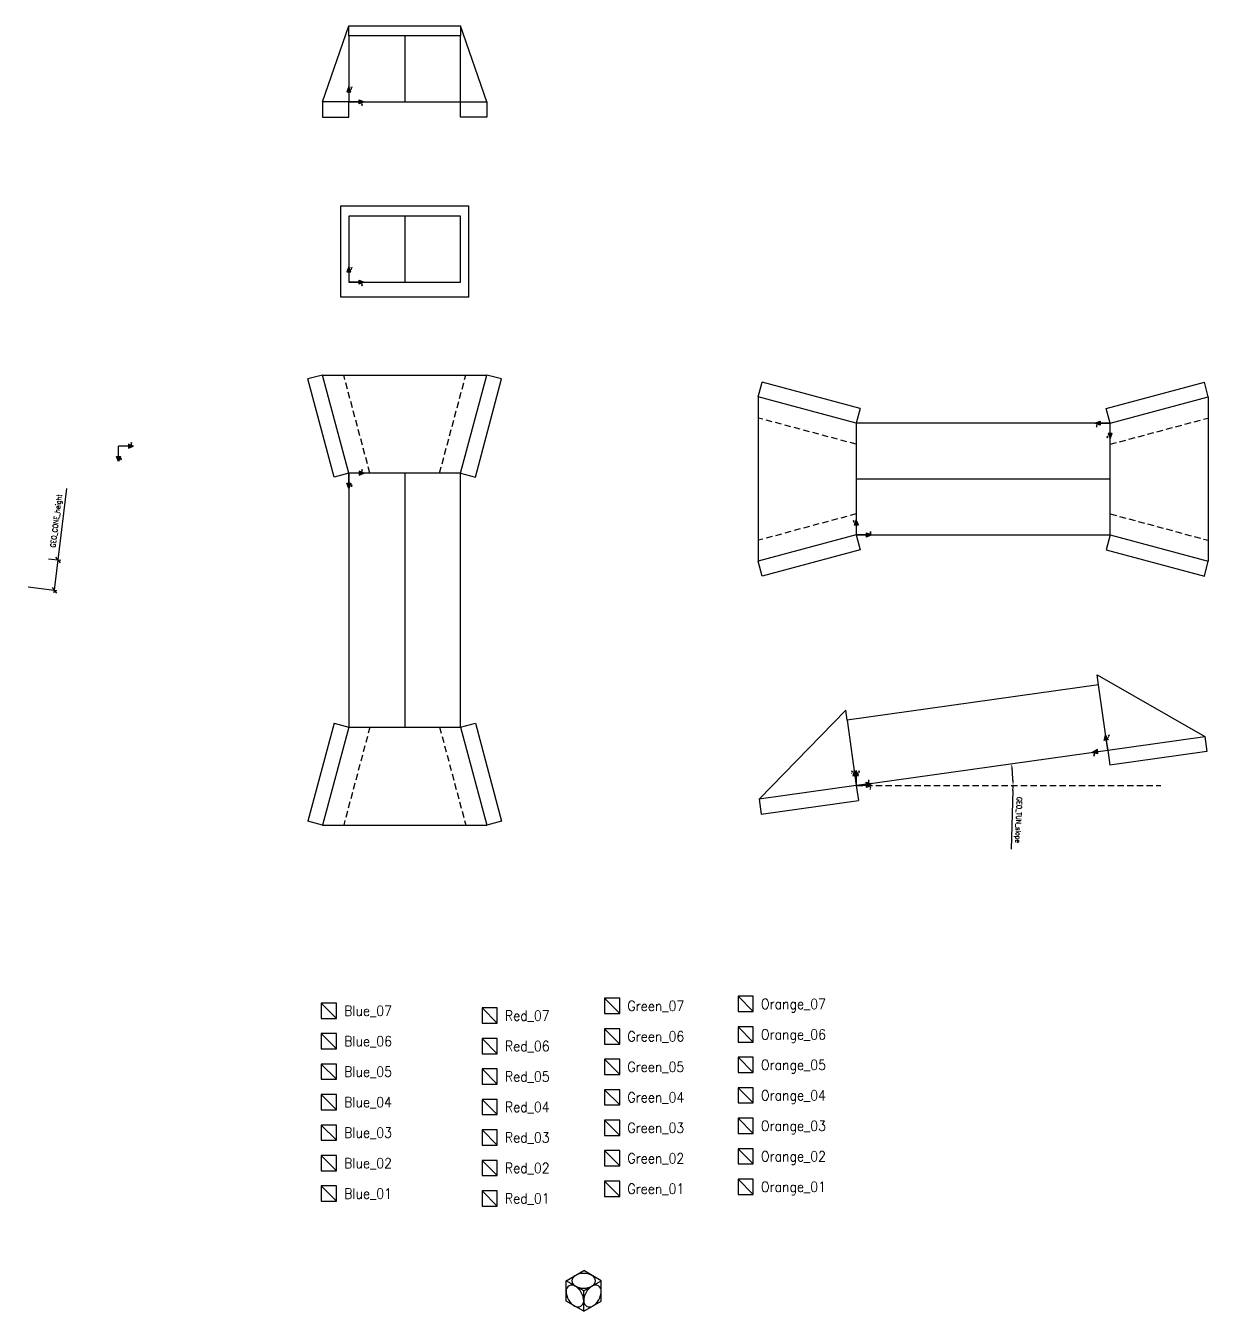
# Model space of a CAD drawing. Header units: millimetres. Extents: x 9422 to 64287, y -8120 to 6483.
# Drawn here: x 9422 to 21067, y -6679 to 5978 of the extents above; entities that cross this region are included whole.
import ezdxf
from ezdxf.enums import TextEntityAlignment as Align

# ---------------------------------------------------------------- set-up
doc = ezdxf.new("R2010")
doc.units = ezdxf.units.MM
doc.linetypes.add('DASHED', pattern=[19.05, 12.7, -6.35])
for name, color, linetype in [('04', 4, 'Continuous'), ('07', 7, 'Continuous'), ('08', 8, 'Continuous'), ('Blue_01_0.05mm', 158, 'Continuous'), ('Blue_02_0.1mm', 159, 'Continuous'), ('Blue_03_0.2mm', 160, 'Continuous'), ('Blue_04_0.3mm', 161, 'Continuous'), ('Blue_05_0.4mm', 162, 'Continuous'), ('Blue_06_0.5mm', 163, 'Continuous'), ('Blue_07_0.6mm', 164, 'Continuous'), ('Dimension_03', 3, 'Continuous'), ('Green_01_0.05mm', 103, 'Continuous'), ('Green_02_0.1mm', 104, 'Continuous'), ('Green_03_0.2mm', 105, 'Continuous'), ('Green_04_0.3mm', 106, 'Continuous'), ('Green_05_0.4mm', 107, 'Continuous'), ('Green_06_0.5mm', 108, 'Continuous'), ('Green_07_0.6mm', 109, 'Continuous'), ('Orange_01_0.05mm', 20, 'Continuous'), ('Orange_02_0.1mm', 21, 'Continuous'), ('Orange_03_0.2mm', 22, 'Continuous'), ('Orange_04_0.3mm', 23, 'Continuous'), ('Orange_05_0.4mm', 24, 'Continuous'), ('Orange_06_0.5mm', 25, 'Continuous'), ('Orange_07_0.6mm', 26, 'Continuous'), ('Red_01_0.05mm', 10, 'Continuous'), ('Red_02_0.1mm', 11, 'Continuous'), ('Red_03_0.2mm', 12, 'Continuous'), ('Red_04_0.3mm', 13, 'Continuous'), ('Red_05_0.4mm', 14, 'Continuous'), ('Red_06_0.5mm', 15, 'Continuous'), ('Red_07_0.6mm', 16, 'Continuous')]:
    doc.layers.add(name, color=color, linetype=linetype)
doc.styles.add('Color', font='romans.shx', dxfattribs={"width": 0.9, "height": 100})
doc.styles.add('Romans', font='romans.shx', dxfattribs={"width": 0.9, "height": 50})
doc.dimstyles.new('C 1-25 (1-25)', dxfattribs={"dimscale": 25, "dimtxt": 0.18, "dimasz": 2, "dimexe": 1, "dimexo": 1, "dimgap": 1, "dimtad": 1, "dimdec": 0, "dimlfac": 0.1, "dimzin": 0, "dimdsep": 46, "dimtxsty": 'Romans', "dimblk1": 'OBLIQUE', "dimblk2": 'OBLIQUE', "dimsah": 1, "dimcen": 2, "dimdle": 1, "dimclrd": 7, "dimclre": 7, "dimclrt": 3, "dimazin": 2, "dimtfac": 1, "dimtdec": 0, "dimtmove": 0, "dimatfit": 3, "dimfxl": 1, "dimfrac": 1, "dimarcsym": 0})

# ---------------------------------------------------------------- blocks, each defined once
blk = doc.blocks.new('_Oblique')
at = {"color": 0, "linetype": 'ByBlock', "lineweight": -2}
blk.add_line((-0.5, -0.5), (0.5, 0.5), dxfattribs=at)
blk = doc.blocks.new('*D3')
at = {"layer": 'Defpoints', "color": 0, "transparency": 16777216}
for p in [(9620, 732), (9741, 718), (9422, 455)]:
    blk.add_point(p, dxfattribs=at)
at = {"layer": 'Dimension_03', "color": 7, "linetype": 'ByBlock', "lineweight": -2, "transparency": 16777216}
for p, q in [((9741, 718), (9827, 1421)), ((9645, 729), (9766, 715)), ((9701, 395), (9741, 718)), ((9446, 452), (9729, 417))]:
    blk.add_line(p, q, dxfattribs=at)
at = {"layer": 'Dimension_03', "color": 7, "lineweight": -2, "transparency": 16777216, "xscale": 50, "yscale": 50, "zscale": 50}
for p, rotation in [((9741, 718), 82.99999999996771), ((9704, 420), 262.9999999999677)]:
    blk.add_blockref('_Oblique', p, dxfattribs=dict(at, rotation=rotation))
at = {"layer": 'Dimension_03', "color": 3, "transparency": 16777216, "insert": (9729, 1101), "char_height": 50, "attachment_point": 5, "rotation": 83, "style": 'Romans'}
blk.add_mtext('GEO_CONE_height', dxfattribs=at)
blk = doc.blocks.new('*D4')
at = {"layer": 'Defpoints', "color": 0, "transparency": 16777216}
for p in [(20077, -1155), (19137, -1360), (17601, -1503), (17601, -1503), (20601, -1503)]:
    blk.add_point(p, dxfattribs=at)
at = {"layer": 'Dimension_03', "color": 7, "linetype": 'ByBlock', "lineweight": -2, "transparency": 16777216}
blk.add_line((19143, -1553), (19125, -2128), dxfattribs=at)
for start, end in [(1.8567, 6.1433), (358.1433, 0)]:
    blk.add_arc((17601, -1503), 1543, start, end, dxfattribs=at)
at = {"layer": 'Dimension_03', "color": 7, "transparency": 16777216}
for points in [[(19127, -1339), (19143, -1337), (19129, -1288)], [(19152, -1453), (19135, -1453), (19144, -1503)]]:
    blk.add_solid(points, dxfattribs=at)
at = {"layer": 'Dimension_03', "color": 3, "transparency": 16777216, "insert": (19192, -1842), "char_height": 50, "attachment_point": 5, "rotation": 268.1433, "style": 'Romans'}
blk.add_mtext('GEO_TUN_slope', dxfattribs=at)

msp = doc.modelspace()

# ---------------------------------------------------------------- hatches: boundary and pattern name
at = {"layer": 'Green_04_0.3mm', "transparency": 33554559}
h = msp.add_hatch(color=256, dxfattribs=at)
h.dxf.hatch_style = 1
h.paths.add_polyline_path([(20001, 2043.8), (19951, 2063.8), (20001, 2083.8)])
h = msp.add_hatch(color=256, dxfattribs=at)
h.dxf.hatch_style = 1
h.paths.add_polyline_path([(20081, 1963.8), (20101, 1913.8), (20121, 1963.8)])
h = msp.add_hatch(color=256, dxfattribs=at)
h.dxf.hatch_style = 1
h.paths.add_polyline_path([(20042.9, -1059), (20055.8, -1006.7), (20082.5, -1053.4)])
h = msp.add_hatch(color=256, dxfattribs=at)
h.dxf.hatch_style = 1
h.paths.add_polyline_path([(19974.8, -1149.4), (19928.1, -1176.1), (19980.4, -1189)])
h = msp.add_hatch(color=256, dxfattribs=at)
h.dxf.hatch_style = 1
h.paths.add_polyline_path([(17606.9, -1401.4), (17580.1, -1354.6), (17567.2, -1406.9)])
h = msp.add_hatch(color=256, dxfattribs=at)
h.dxf.hatch_style = 1
h.paths.add_polyline_path([(17697.2, -1469.4), (17749.5, -1482.3), (17702.8, -1509.1)])
at = {"layer": 'Orange_04_0.3mm', "transparency": 33554559}
h = msp.add_hatch(color=256, dxfattribs=at)
h.dxf.hatch_style = 1
h.paths.add_polyline_path([(12624.5, 5327.8), (12604.5, 5377.8), (12584.5, 5327.8)])
h = msp.add_hatch(color=256, dxfattribs=at)
h.dxf.hatch_style = 1
h.paths.add_polyline_path([(12704.5, 5247.8), (12754.5, 5227.8), (12704.5, 5207.8)])
h = msp.add_hatch(color=256, dxfattribs=at)
h.dxf.hatch_style = 1
h.paths.add_polyline_path([(12624.5, 3553.7), (12604.5, 3603.7), (12584.5, 3553.7)])
h = msp.add_hatch(color=256, dxfattribs=at)
h.dxf.hatch_style = 1
h.paths.add_polyline_path([(12704.5, 3473.7), (12754.5, 3453.7), (12704.5, 3433.7)])
h = msp.add_hatch(color=256, dxfattribs=at)
h.dxf.hatch_style = 1
h.paths.add_polyline_path([(10434.4, 1817.1), (10484.4, 1837.1), (10434.4, 1857.1)])
h = msp.add_hatch(color=256, dxfattribs=at)
h.dxf.hatch_style = 1
h.paths.add_polyline_path([(10354.4, 1737.1), (10334.4, 1687.1), (10314.4, 1737.1)])
h = msp.add_hatch(color=256, dxfattribs=at)
h.dxf.hatch_style = 1
h.paths.add_polyline_path([(12704.5, 1553.1), (12754.5, 1573.1), (12704.5, 1593.1)])
h = msp.add_hatch(color=256, dxfattribs=at)
h.dxf.hatch_style = 1
h.paths.add_polyline_path([(12624.5, 1473.1), (12604.5, 1423.1), (12584.5, 1473.1)])
h = msp.add_hatch(color=256, dxfattribs=at)
h.dxf.hatch_style = 1
h.paths.add_polyline_path([(17621, 1063.8), (17601, 1113.8), (17581, 1063.8)])
h = msp.add_hatch(color=256, dxfattribs=at)
h.dxf.hatch_style = 1
h.paths.add_polyline_path([(17701, 983.8), (17751, 963.8), (17701, 943.8)])
h = msp.add_hatch(color=256, dxfattribs=at)
h.dxf.hatch_style = 1
h.paths.add_polyline_path([(17621, -1403.2), (17601, -1353.2), (17581, -1403.2)])
h = msp.add_hatch(color=256, dxfattribs=at)
h.dxf.hatch_style = 1
h.paths.add_polyline_path([(17701, -1483.2), (17751, -1503.2), (17701, -1523.2)])

# ---------------------------------------------------------------- linework, layer by layer
at = {"layer": '04'}
for p, q in [((12345.7, 5227.8), (12604.5, 5977.8)), ((12604.5, 5877.8), (12604.5, 5977.8)), ((12604.5, 5977.8), (13704.5, 5977.8)), ((13963.4, 5227.8), (13704.5, 5977.8)), ((13704.5, 5977.8), (13704.5, 5877.8)), ((13154.5, 5877.8), (13154.5, 5227.8)), ((12604.5, 5227.8), (12345.7, 5227.8)), ((12345.7, 5227.8), (12345.7, 5077.8)), ((12604.5, 5077.8), (12604.5, 5227.8)), ((13704.5, 5227.8), (13963.4, 5227.8)), ((13704.5, 5077.8), (13704.5, 5227.8)), ((13963.4, 5227.8), (13963.4, 5077.8)), ((12345.7, 5077.8), (12604.5, 5077.8)), ((13963.4, 5077.8), (13704.5, 5077.8)), ((12524.5, 4203.7), (13784.5, 4203.7)), ((12524.5, 3303.7), (12524.5, 4203.7)), ((13784.5, 3303.7), (13784.5, 4203.7)), ((13154.5, 4103.7), (13154.5, 3453.7)), ((13784.5, 3303.7), (12524.5, 3303.7)), ((12345.7, 2539), (12200.8, 2500.2)), ((12604.5, 1573.1), (12345.7, 2539)), ((12345.7, 2539), (13963.4, 2539)), ((13704.5, 1573.1), (13963.4, 2539)), ((14108.2, 2500.2), (13963.4, 2539)), ((12459.6, 1534.2), (12200.8, 2500.2)), ((13849.4, 1534.2), (14108.2, 2500.2)), ((16635, 2322.6), (16673.9, 2467.5)), ((17639.8, 2208.7), (16673.9, 2467.5)), ((20062.1, 2208.7), (21028.1, 2467.5)), ((21066.9, 2322.6), (21028.1, 2467.5)), ((17601, 2063.8), (16635, 2322.6)), ((16635, 2322.6), (16635, 705)), ((20101, 2063.8), (21066.9, 2322.6)), ((21066.9, 2322.6), (21066.9, 705)), ((17639.8, 2208.7), (17601, 2063.8)), ((20101, 2063.8), (20062.1, 2208.7)), ((12604.5, 1573.1), (12459.6, 1534.2)), ((13154.5, 1573.1), (13154.5, -926.9)), ((13704.5, 1573.1), (13849.4, 1534.2)), ((20101, 1513.8), (17601, 1513.8)), ((17601, 963.8), (16635, 705)), ((17601, 963.8), (17639.8, 818.9)), ((20101, 963.8), (20062.1, 818.9)), ((20101, 963.8), (21066.9, 705)), ((17639.8, 818.9), (16673.9, 560.1)), ((20062.1, 818.9), (21028.1, 560.1)), ((16673.9, 560.1), (16635, 705)), ((21028.1, 560.1), (21066.9, 705)), ((19986.2, -511.6), (19972.3, -412.5)), ((19972.3, -412.5), (21033.2, -1020.8)), ((19986.2, -511.6), (17510.5, -859.5)), ((17496.6, -760.5), (16644.4, -1637.6)), ((17510.5, -859.5), (17496.6, -760.5)), ((12459.6, -888.1), (12200.8, -1854)), ((12604.5, -926.9), (12345.7, -1892.9)), ((12459.6, -888.1), (12604.5, -926.9)), ((13704.5, -926.9), (13849.4, -888.1)), ((13704.5, -926.9), (13963.4, -1892.9)), ((13849.4, -888.1), (14108.2, -1854)), ((20076.6, -1155.2), (21033.2, -1020.8)), ((21033.2, -1020.8), (21054, -1169.3)), ((20076.6, -1155.2), (20097.5, -1303.8)), ((21054, -1169.3), (20097.5, -1303.8)), ((17601, -1503.2), (16644.4, -1637.6)), ((17601, -1503.2), (17621.8, -1651.7)), ((16644.4, -1637.6), (16665.3, -1786.1)), ((16665.3, -1786.1), (17621.8, -1651.7)), ((12345.7, -1892.9), (12200.8, -1854)), ((12345.7, -1892.9), (13963.4, -1892.9)), ((14108.2, -1854), (13963.4, -1892.9))]:
    msp.add_line(p, q, dxfattribs=at)
for points in [[(12604.5, 5227.8), (13704.5, 5227.8), (13704.5, 5877.8), (12604.5, 5877.8)], [(12604.5, 3453.7), (13704.5, 3453.7), (13704.5, 4103.7), (12604.5, 4103.7)], [(17601, 2063.8), (17601, 963.8), (20101, 963.8), (20101, 2063.8)], [(12604.5, -926.9), (13704.5, -926.9), (13704.5, 1573.1), (12604.5, 1573.1)]]:
    msp.add_lwpolyline(points, close=True, dxfattribs=at)
msp.add_lwpolyline([(17510.5, -859.5), (17601, -1503.2), (20076.6, -1155.2), (19986.2, -511.6)], dxfattribs=at)
at = {"layer": '04', "ltscale": 5}
for centre, radius, start, end in [((14916.1, -6478.9), 173.2, 60, 120), ((14800.7, -6478.9), 57.7, 60, 180), ((14858.4, -6378.9), 57.7, 120, 240), ((14916.1, -6278.9), 173.2, 240, 300), ((14742.9, -6578.9), 173.2, 0, 60), ((15089.3, -6578.9), 173.2, 120, 180), ((14973.9, -6378.9), 57.7, 299.99916, 60.00054), ((15031.6, -6478.9), 57.7, 360, 120), ((14916.1, -6478.9), 173.2, 179.99972, 240.00001), ((14858.4, -6578.9), 57.7, 239.99919, 0), ((14973.9, -6578.9), 57.7, 180, 300.00081), ((14916.1, -6478.9), 173.2, 299.99999, 0.00028)]:
    msp.add_arc(centre, radius, start, end, dxfattribs=at)
at = {"layer": '07', "linetype": 'DASHED', "ltscale": 5}
for p, q in [((12811.6, 1573.1), (12552.8, 2539)), ((13497.5, 1573.1), (13756.3, 2539)), ((17601, 1856.7), (16635, 2115.5)), ((20101, 1856.7), (21066.9, 2115.5)), ((17601, 1170.8), (16635, 912)), ((20101, 1170.8), (21066.9, 912)), ((12811.6, -926.9), (12552.8, -1892.9)), ((13497.5, -926.9), (13756.3, -1892.9))]:
    msp.add_line(p, q, dxfattribs=at)
at = {"layer": '07'}
for p, q in [((14742.9, -6378.9), (14916.1, -6278.9)), ((15089.3, -6378.9), (14916.1, -6278.9)), ((14742.9, -6578.9), (14742.9, -6378.9)), ((14916.1, -6478.9), (14742.9, -6378.9)), ((14916.1, -6478.9), (15089.3, -6378.9)), ((15089.3, -6578.9), (15089.3, -6378.9)), ((14916.1, -6678.9), (14742.9, -6578.9)), ((14916.1, -6678.9), (14916.1, -6478.9)), ((14916.1, -6678.9), (15089.3, -6578.9))]:
    msp.add_line(p, q, dxfattribs=at)
at = {"layer": '08', "linetype": 'DASHED', "ltscale": 5}
msp.add_line((17601, -1503.2), (20601, -1503.2), dxfattribs=at)
at = {"layer": 'Blue_01_0.05mm', "ltscale": 5}
msp.add_line((12332.4, -5445.1), (12482.4, -5595.1), dxfattribs=at)
msp.add_lwpolyline([(12332.4, -5595.1), (12482.4, -5595.1), (12482.4, -5445.1), (12332.4, -5445.1)], close=True, dxfattribs=at)
at = {"layer": 'Blue_02_0.1mm', "ltscale": 5}
msp.add_line((12332.4, -5145.1), (12482.4, -5295.1), dxfattribs=at)
msp.add_lwpolyline([(12332.4, -5295.1), (12482.4, -5295.1), (12482.4, -5145.1), (12332.4, -5145.1)], close=True, dxfattribs=at)
at = {"layer": 'Blue_03_0.2mm', "ltscale": 5}
msp.add_line((12332.4, -4845.1), (12482.4, -4995.1), dxfattribs=at)
msp.add_lwpolyline([(12332.4, -4995.1), (12482.4, -4995.1), (12482.4, -4845.1), (12332.4, -4845.1)], close=True, dxfattribs=at)
at = {"layer": 'Blue_04_0.3mm', "ltscale": 5}
msp.add_line((12332.4, -4545.1), (12482.4, -4695.1), dxfattribs=at)
msp.add_lwpolyline([(12332.4, -4695.1), (12482.4, -4695.1), (12482.4, -4545.1), (12332.4, -4545.1)], close=True, dxfattribs=at)
at = {"layer": 'Blue_05_0.4mm', "ltscale": 5}
msp.add_line((12332.4, -4245.1), (12482.4, -4395.1), dxfattribs=at)
msp.add_lwpolyline([(12332.4, -4395.1), (12482.4, -4395.1), (12482.4, -4245.1), (12332.4, -4245.1)], close=True, dxfattribs=at)
at = {"layer": 'Blue_06_0.5mm', "ltscale": 5}
msp.add_line((12332.4, -3945.1), (12482.4, -4095.1), dxfattribs=at)
msp.add_lwpolyline([(12332.4, -4095.1), (12482.4, -4095.1), (12482.4, -3945.1), (12332.4, -3945.1)], close=True, dxfattribs=at)
at = {"layer": 'Blue_07_0.6mm', "ltscale": 5}
msp.add_line((12332.4, -3645.1), (12482.4, -3795.1), dxfattribs=at)
msp.add_lwpolyline([(12332.4, -3795.1), (12482.4, -3795.1), (12482.4, -3645.1), (12332.4, -3645.1)], close=True, dxfattribs=at)
at = {"layer": 'Green_01_0.05mm', "ltscale": 5}
msp.add_line((15121.9, -5397.4), (15271.9, -5547.4), dxfattribs=at)
msp.add_lwpolyline([(15121.9, -5547.4), (15271.9, -5547.4), (15271.9, -5397.4), (15121.9, -5397.4)], close=True, dxfattribs=at)
at = {"layer": 'Green_02_0.1mm', "ltscale": 5}
msp.add_line((15121.9, -5097.4), (15271.9, -5247.4), dxfattribs=at)
msp.add_lwpolyline([(15121.9, -5247.4), (15271.9, -5247.4), (15271.9, -5097.4), (15121.9, -5097.4)], close=True, dxfattribs=at)
at = {"layer": 'Green_03_0.2mm', "ltscale": 5}
msp.add_line((15121.9, -4797.4), (15271.9, -4947.4), dxfattribs=at)
msp.add_lwpolyline([(15121.9, -4947.4), (15271.9, -4947.4), (15271.9, -4797.4), (15121.9, -4797.4)], close=True, dxfattribs=at)
at = {"layer": 'Green_04_0.3mm'}
for p, q in [((20001, 2063.8), (20101, 2063.8)), ((20101, 1963.8), (20101, 2063.8)), ((20062.7, -1056.2), (20076.6, -1155.2)), ((19977.6, -1169.2), (20076.6, -1155.2)), ((17587.1, -1404.1), (17601, -1503.2)), ((17700, -1489.3), (17601, -1503.2))]:
    msp.add_line(p, q, dxfattribs=at)
at = {"layer": 'Green_04_0.3mm', "ltscale": 5}
msp.add_line((15121.9, -4497.4), (15271.9, -4647.4), dxfattribs=at)
at = {"layer": 'Green_04_0.3mm'}
for points in [[(20001, 2043.8), (19951, 2063.8), (20001, 2083.8)], [(20081, 1963.8), (20101, 1913.8), (20121, 1963.8)], [(20042.9, -1059), (20055.8, -1006.7), (20082.5, -1053.4)], [(19974.8, -1149.4), (19928.1, -1176.1), (19980.4, -1189)], [(17606.9, -1401.4), (17580.1, -1354.6), (17567.2, -1406.9)], [(17697.2, -1469.4), (17749.5, -1482.3), (17702.8, -1509.1)]]:
    msp.add_lwpolyline(points, close=True, dxfattribs=at)
at = {"layer": 'Green_04_0.3mm', "ltscale": 5}
msp.add_lwpolyline([(15121.9, -4647.4), (15271.9, -4647.4), (15271.9, -4497.4), (15121.9, -4497.4)], close=True, dxfattribs=at)
at = {"layer": 'Green_05_0.4mm', "ltscale": 5}
msp.add_line((15121.9, -4197.4), (15271.9, -4347.4), dxfattribs=at)
msp.add_lwpolyline([(15121.9, -4347.4), (15271.9, -4347.4), (15271.9, -4197.4), (15121.9, -4197.4)], close=True, dxfattribs=at)
at = {"layer": 'Green_06_0.5mm', "ltscale": 5}
msp.add_line((15121.9, -3897.4), (15271.9, -4047.4), dxfattribs=at)
msp.add_lwpolyline([(15121.9, -4047.4), (15271.9, -4047.4), (15271.9, -3897.4), (15121.9, -3897.4)], close=True, dxfattribs=at)
at = {"layer": 'Green_07_0.6mm', "ltscale": 5}
msp.add_line((15121.9, -3597.4), (15271.9, -3747.4), dxfattribs=at)
msp.add_lwpolyline([(15121.9, -3747.4), (15271.9, -3747.4), (15271.9, -3597.4), (15121.9, -3597.4)], close=True, dxfattribs=at)
at = {"layer": 'Orange_01_0.05mm', "ltscale": 5}
msp.add_line((16436.4, -5378), (16586.4, -5528), dxfattribs=at)
msp.add_lwpolyline([(16436.4, -5528), (16586.4, -5528), (16586.4, -5378), (16436.4, -5378)], close=True, dxfattribs=at)
at = {"layer": 'Orange_02_0.1mm', "ltscale": 5}
msp.add_line((16436.4, -5078), (16586.4, -5228), dxfattribs=at)
msp.add_lwpolyline([(16436.4, -5228), (16586.4, -5228), (16586.4, -5078), (16436.4, -5078)], close=True, dxfattribs=at)
at = {"layer": 'Orange_03_0.2mm', "ltscale": 5}
msp.add_line((16436.4, -4778), (16586.4, -4928), dxfattribs=at)
msp.add_lwpolyline([(16436.4, -4928), (16586.4, -4928), (16586.4, -4778), (16436.4, -4778)], close=True, dxfattribs=at)
at = {"layer": 'Orange_04_0.3mm'}
for p, q in [((12604.5, 5327.8), (12604.5, 5227.8)), ((12704.5, 5227.8), (12604.5, 5227.8)), ((12604.5, 3553.7), (12604.5, 3453.7)), ((12704.5, 3453.7), (12604.5, 3453.7)), ((10434.4, 1837.1), (10334.4, 1837.1)), ((10334.4, 1737.1), (10334.4, 1837.1)), ((12704.5, 1573.1), (12604.5, 1573.1)), ((12604.5, 1473.1), (12604.5, 1573.1)), ((17601, 1063.8), (17601, 963.8)), ((17701, 963.8), (17601, 963.8)), ((17601, -1403.2), (17601, -1503.2)), ((17701, -1503.2), (17601, -1503.2))]:
    msp.add_line(p, q, dxfattribs=at)
at = {"layer": 'Orange_04_0.3mm', "ltscale": 5}
msp.add_line((16436.4, -4478), (16586.4, -4628), dxfattribs=at)
at = {"layer": 'Orange_04_0.3mm'}
for points in [[(12624.5, 5327.8), (12604.5, 5377.8), (12584.5, 5327.8)], [(12704.5, 5247.8), (12754.5, 5227.8), (12704.5, 5207.8)], [(12624.5, 3553.7), (12604.5, 3603.7), (12584.5, 3553.7)], [(12704.5, 3473.7), (12754.5, 3453.7), (12704.5, 3433.7)], [(10434.4, 1817.1), (10484.4, 1837.1), (10434.4, 1857.1)], [(10354.4, 1737.1), (10334.4, 1687.1), (10314.4, 1737.1)], [(12704.5, 1553.1), (12754.5, 1573.1), (12704.5, 1593.1)], [(12624.5, 1473.1), (12604.5, 1423.1), (12584.5, 1473.1)], [(17621, 1063.8), (17601, 1113.8), (17581, 1063.8)], [(17701, 983.8), (17751, 963.8), (17701, 943.8)], [(17621, -1403.2), (17601, -1353.2), (17581, -1403.2)], [(17701, -1483.2), (17751, -1503.2), (17701, -1523.2)]]:
    msp.add_lwpolyline(points, close=True, dxfattribs=at)
at = {"layer": 'Orange_04_0.3mm', "ltscale": 5}
msp.add_lwpolyline([(16436.4, -4628), (16586.4, -4628), (16586.4, -4478), (16436.4, -4478)], close=True, dxfattribs=at)
at = {"layer": 'Orange_05_0.4mm', "ltscale": 5}
msp.add_line((16436.4, -4178), (16586.4, -4328), dxfattribs=at)
msp.add_lwpolyline([(16436.4, -4328), (16586.4, -4328), (16586.4, -4178), (16436.4, -4178)], close=True, dxfattribs=at)
at = {"layer": 'Orange_06_0.5mm', "ltscale": 5}
msp.add_line((16436.4, -3878), (16586.4, -4028), dxfattribs=at)
msp.add_lwpolyline([(16436.4, -4028), (16586.4, -4028), (16586.4, -3878), (16436.4, -3878)], close=True, dxfattribs=at)
at = {"layer": 'Orange_07_0.6mm', "ltscale": 5}
msp.add_line((16436.4, -3578), (16586.4, -3728), dxfattribs=at)
msp.add_lwpolyline([(16436.4, -3728), (16586.4, -3728), (16586.4, -3578), (16436.4, -3578)], close=True, dxfattribs=at)
at = {"layer": 'Red_01_0.05mm', "ltscale": 5}
msp.add_line((13915.5, -5492.8), (14065.5, -5642.8), dxfattribs=at)
msp.add_lwpolyline([(13915.5, -5642.8), (14065.5, -5642.8), (14065.5, -5492.8), (13915.5, -5492.8)], close=True, dxfattribs=at)
at = {"layer": 'Red_02_0.1mm', "ltscale": 5}
msp.add_line((13915.5, -5192.8), (14065.5, -5342.8), dxfattribs=at)
msp.add_lwpolyline([(13915.5, -5342.8), (14065.5, -5342.8), (14065.5, -5192.8), (13915.5, -5192.8)], close=True, dxfattribs=at)
at = {"layer": 'Red_03_0.2mm', "ltscale": 5}
msp.add_line((13915.5, -4892.8), (14065.5, -5042.8), dxfattribs=at)
msp.add_lwpolyline([(13915.5, -5042.8), (14065.5, -5042.8), (14065.5, -4892.8), (13915.5, -4892.8)], close=True, dxfattribs=at)
at = {"layer": 'Red_04_0.3mm', "ltscale": 5}
msp.add_line((13915.5, -4592.8), (14065.5, -4742.8), dxfattribs=at)
msp.add_lwpolyline([(13915.5, -4742.8), (14065.5, -4742.8), (14065.5, -4592.8), (13915.5, -4592.8)], close=True, dxfattribs=at)
at = {"layer": 'Red_05_0.4mm', "ltscale": 5}
msp.add_line((13915.5, -4292.8), (14065.5, -4442.8), dxfattribs=at)
msp.add_lwpolyline([(13915.5, -4442.8), (14065.5, -4442.8), (14065.5, -4292.8), (13915.5, -4292.8)], close=True, dxfattribs=at)
at = {"layer": 'Red_06_0.5mm', "ltscale": 5}
msp.add_line((13915.5, -3992.8), (14065.5, -4142.8), dxfattribs=at)
msp.add_lwpolyline([(13915.5, -4142.8), (14065.5, -4142.8), (14065.5, -3992.8), (13915.5, -3992.8)], close=True, dxfattribs=at)
at = {"layer": 'Red_07_0.6mm', "ltscale": 5}
msp.add_line((13915.5, -3692.8), (14065.5, -3842.8), dxfattribs=at)
msp.add_lwpolyline([(13915.5, -3842.8), (14065.5, -3842.8), (14065.5, -3692.8), (13915.5, -3692.8)], close=True, dxfattribs=at)

# ---------------------------------------------------------------- texts
at = {"layer": 'Blue_01_0.05mm', "ltscale": 5, "style": 'Color', "width": 0.9}
msp.add_text('Blue_01', height=100, dxfattribs=at).set_placement((12557.4, -5520.1), align=Align.MIDDLE_LEFT)
at = {"layer": 'Blue_02_0.1mm', "ltscale": 5, "style": 'Color', "width": 0.9}
msp.add_text('Blue_02', height=100, dxfattribs=at).set_placement((12557.4, -5220.1), align=Align.MIDDLE_LEFT)
at = {"layer": 'Blue_03_0.2mm', "ltscale": 5, "style": 'Color', "width": 0.9}
msp.add_text('Blue_03', height=100, dxfattribs=at).set_placement((12557.4, -4920.1), align=Align.MIDDLE_LEFT)
at = {"layer": 'Blue_04_0.3mm', "ltscale": 5, "style": 'Color', "width": 0.9}
msp.add_text('Blue_04', height=100, dxfattribs=at).set_placement((12557.4, -4620.1), align=Align.MIDDLE_LEFT)
at = {"layer": 'Blue_05_0.4mm', "ltscale": 5, "style": 'Color', "width": 0.9}
msp.add_text('Blue_05', height=100, dxfattribs=at).set_placement((12557.4, -4320.1), align=Align.MIDDLE_LEFT)
at = {"layer": 'Blue_06_0.5mm', "ltscale": 5, "style": 'Color', "width": 0.9}
msp.add_text('Blue_06', height=100, dxfattribs=at).set_placement((12557.4, -4020.1), align=Align.MIDDLE_LEFT)
at = {"layer": 'Blue_07_0.6mm', "ltscale": 5, "style": 'Color', "width": 0.9}
msp.add_text('Blue_07', height=100, dxfattribs=at).set_placement((12557.4, -3720.1), align=Align.MIDDLE_LEFT)
at = {"layer": 'Green_01_0.05mm', "ltscale": 5, "style": 'Color', "width": 0.9}
msp.add_text('Green_01', height=100, dxfattribs=at).set_placement((15346.9, -5472.4), align=Align.MIDDLE_LEFT)
at = {"layer": 'Green_02_0.1mm', "ltscale": 5, "style": 'Color', "width": 0.9}
msp.add_text('Green_02', height=100, dxfattribs=at).set_placement((15346.9, -5172.4), align=Align.MIDDLE_LEFT)
at = {"layer": 'Green_03_0.2mm', "ltscale": 5, "style": 'Color', "width": 0.9}
msp.add_text('Green_03', height=100, dxfattribs=at).set_placement((15346.9, -4872.4), align=Align.MIDDLE_LEFT)
at = {"layer": 'Green_04_0.3mm', "ltscale": 5, "style": 'Color', "width": 0.9}
for s, height, p in [('z', 25, (19958.7, 2039.7)), ('x', 25, (20065.5, 1933.9)), ('y', 25, (20079.9, -1008.3)), ('z', 25, (19934.5, -1196.5)), ('y', 25, (17551.7, -1363)), ('z', 25, (17715.4, -1454.6)), ('Green_04', 100, (15346.9, -4572.4))]:
    msp.add_text(s, height=height, dxfattribs=at).set_placement(p, align=Align.MIDDLE_LEFT)
at = {"layer": 'Green_05_0.4mm', "ltscale": 5, "style": 'Color', "width": 0.9}
msp.add_text('Green_05', height=100, dxfattribs=at).set_placement((15346.9, -4272.4), align=Align.MIDDLE_LEFT)
at = {"layer": 'Green_06_0.5mm', "ltscale": 5, "style": 'Color', "width": 0.9}
msp.add_text('Green_06', height=100, dxfattribs=at).set_placement((15346.9, -3972.4), align=Align.MIDDLE_LEFT)
at = {"layer": 'Green_07_0.6mm', "ltscale": 5, "style": 'Color', "width": 0.9}
msp.add_text('Green_07', height=100, dxfattribs=at).set_placement((15346.9, -3672.4), align=Align.MIDDLE_LEFT)
at = {"layer": 'Orange_01_0.05mm', "ltscale": 5, "style": 'Color', "width": 0.9}
msp.add_text('Orange_01', height=100, dxfattribs=at).set_placement((16661.4, -5453), align=Align.MIDDLE_LEFT)
at = {"layer": 'Orange_02_0.1mm', "ltscale": 5, "style": 'Color', "width": 0.9}
msp.add_text('Orange_02', height=100, dxfattribs=at).set_placement((16661.4, -5153), align=Align.MIDDLE_LEFT)
at = {"layer": 'Orange_03_0.2mm', "ltscale": 5, "style": 'Color', "width": 0.9}
msp.add_text('Orange_03', height=100, dxfattribs=at).set_placement((16661.4, -4853), align=Align.MIDDLE_LEFT)
at = {"layer": 'Orange_04_0.3mm', "ltscale": 5, "style": 'Color', "width": 0.9}
for s, height, p in [('y', 25, (12622.9, 5371.6)), ('x', 25, (12724.5, 5204.5)), ('y', 25, (12622.9, 3597.5)), ('x', 25, (12724.5, 3430.3)), ('y', 25, (10454.4, 1868.8)), ('x', 25, (10352.8, 1717.7)), ('x', 25, (12724.5, 1604.7)), ('z', 25, (12622.9, 1453.7)), ('x', 25, (17565.4, 1102.7)), ('z', 25, (17732.7, 991.7)), ('y', 25, (17619.8, -1361.3)), ('z', 25, (17730.1, -1524.5)), ('Orange_04', 100, (16661.4, -4553))]:
    msp.add_text(s, height=height, dxfattribs=at).set_placement(p, align=Align.MIDDLE_LEFT)
at = {"layer": 'Orange_05_0.4mm', "ltscale": 5, "style": 'Color', "width": 0.9}
msp.add_text('Orange_05', height=100, dxfattribs=at).set_placement((16661.4, -4253), align=Align.MIDDLE_LEFT)
at = {"layer": 'Orange_06_0.5mm', "ltscale": 5, "style": 'Color', "width": 0.9}
msp.add_text('Orange_06', height=100, dxfattribs=at).set_placement((16661.4, -3953), align=Align.MIDDLE_LEFT)
at = {"layer": 'Orange_07_0.6mm', "ltscale": 5, "style": 'Color', "width": 0.9}
msp.add_text('Orange_07', height=100, dxfattribs=at).set_placement((16661.4, -3653), align=Align.MIDDLE_LEFT)
at = {"layer": 'Red_01_0.05mm', "ltscale": 5, "style": 'Color', "width": 0.9}
msp.add_text('Red_01', height=100, dxfattribs=at).set_placement((14140.5, -5567.8), align=Align.MIDDLE_LEFT)
at = {"layer": 'Red_02_0.1mm', "ltscale": 5, "style": 'Color', "width": 0.9}
msp.add_text('Red_02', height=100, dxfattribs=at).set_placement((14140.5, -5267.8), align=Align.MIDDLE_LEFT)
at = {"layer": 'Red_03_0.2mm', "ltscale": 5, "style": 'Color', "width": 0.9}
msp.add_text('Red_03', height=100, dxfattribs=at).set_placement((14140.5, -4967.8), align=Align.MIDDLE_LEFT)
at = {"layer": 'Red_04_0.3mm', "ltscale": 5, "style": 'Color', "width": 0.9}
msp.add_text('Red_04', height=100, dxfattribs=at).set_placement((14140.5, -4667.8), align=Align.MIDDLE_LEFT)
at = {"layer": 'Red_05_0.4mm', "ltscale": 5, "style": 'Color', "width": 0.9}
msp.add_text('Red_05', height=100, dxfattribs=at).set_placement((14140.5, -4367.8), align=Align.MIDDLE_LEFT)
at = {"layer": 'Red_06_0.5mm', "ltscale": 5, "style": 'Color', "width": 0.9}
msp.add_text('Red_06', height=100, dxfattribs=at).set_placement((14140.5, -4067.8), align=Align.MIDDLE_LEFT)
at = {"layer": 'Red_07_0.6mm', "ltscale": 5, "style": 'Color', "width": 0.9}
msp.add_text('Red_07', height=100, dxfattribs=at).set_placement((14140.5, -3767.8), align=Align.MIDDLE_LEFT)

# ---------------------------------------------------------------- dimensions: what is measured, and where the dimension line sits
at = {"layer": 'Dimension_03'}
dim = msp.add_linear_dim(base=(9741, 717.6), p1=(9421.6, 454.6), p2=(9620.5, 732.4), angle=263, text='GEO_CONE_height', dimstyle='C 1-25 (1-25)', dxfattribs=at)
dim.commit()
dim.dimension.update_dxf_attribs({"geometry": '*D3', "text_midpoint": (9729.3, 1101.2)})
dim = msp.add_angular_dim_2l(base=(19137.3, -1359.7), line1=((17601, -1503.2), (20601, -1503.2)), line2=((17601, -1503.2), (20076.6, -1155.2)), text='GEO_TUN_slope', dimstyle='C 1-25 (1-25)', dxfattribs=at)
dim.commit()
dim.dimension.update_dxf_attribs({"geometry": '*D4', "text_midpoint": (19192.2, -1842.4)})

doc.saveas('drawing.dxf')
